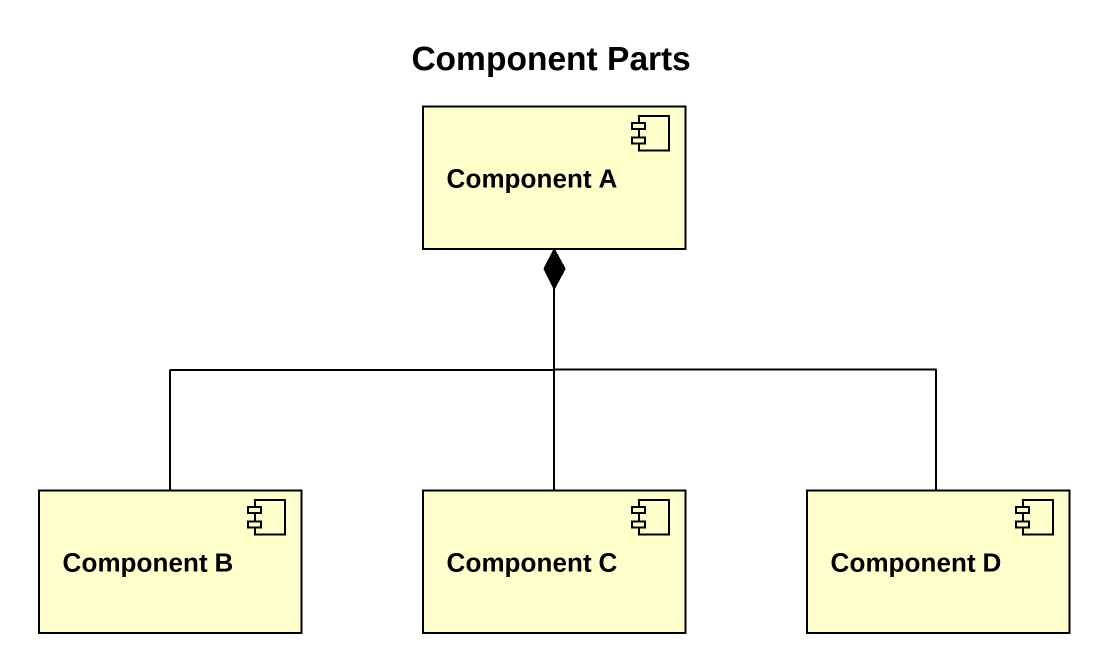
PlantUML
@startuml
title Component Parts
component "Component A" as Component_A
component "Component B" as Component_B
component "Component C" as Component_C
component "Component D" as Component_D
Component_B -up-* Component_A
Component_C -up-* Component_A
Component_D -up-* Component_A
@enduml
